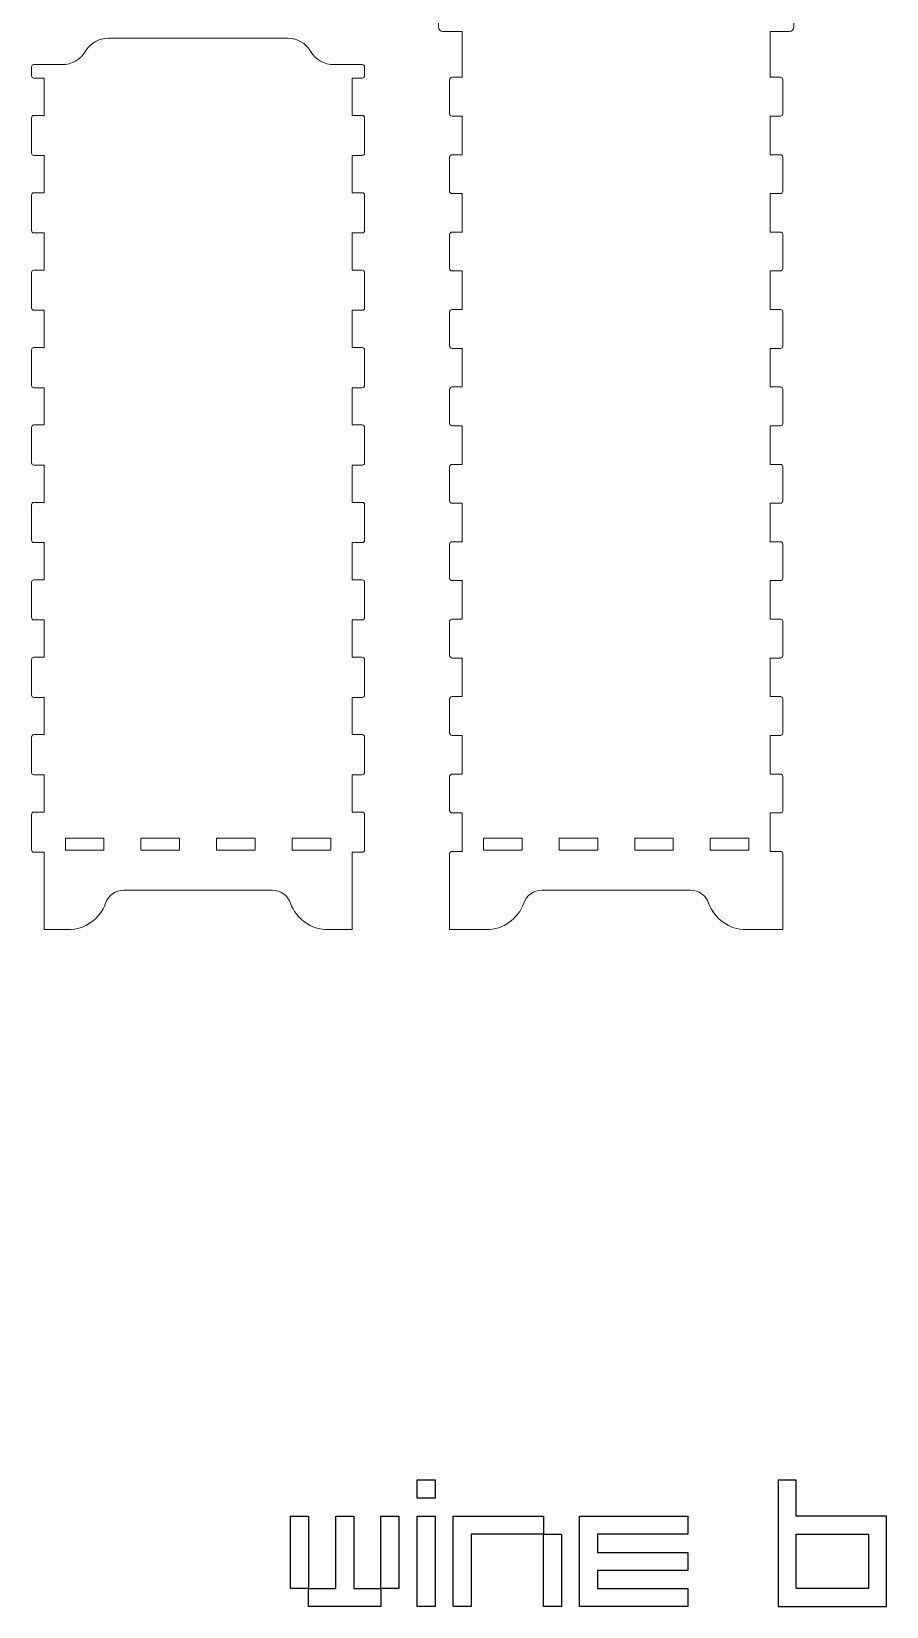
# Model space of a CAD drawing. Header units: millimetres. Extents: x -1099 to 2075, y -1295 to 1553.
# Drawn here: x -232.1 to -14.9, y -502.4 to -102.2 of the extents above; entities that cross this region are included whole.
import ezdxf

# ---------------------------------------------------------------- set-up
doc = ezdxf.new("R2010")
doc.units = ezdxf.units.MM
doc.header["$MEASUREMENT"] = 0
doc.layers.add('layer 1', color=7, linetype='Continuous')

msp = doc.modelspace()

# ---------------------------------------------------------------- linework, layer by layer
at = {"layer": 'layer 1', "color": 240, "lineweight": 9}
for points, knots in [([(-122.6501, -310.5443), (-122.6501, -310.5443), (-122.6501, -300.7443), (-122.6501, -300.7443), (-122.6501, -300.7443), (-122.6501, -300.7443), (-125.2501, -300.7443), (-125.2501, -300.7443), (-125.2501, -300.7443), (-125.5807, -300.7443), (-125.8501, -300.4749), (-125.8501, -300.1443), (-125.8501, -300.1443), (-125.8501, -300.1443), (-125.8501, -291.4777), (-125.8501, -291.4777), (-125.8501, -291.4777), (-125.8501, -291.1471), (-125.5807, -290.8777), (-125.2501, -290.8777), (-125.2501, -290.8777), (-125.2501, -290.8777), (-122.6501, -290.8777), (-122.6501, -290.8777), (-122.6501, -290.8777), (-122.6501, -290.8777), (-122.6501, -281.0777), (-122.6501, -281.0777), (-122.6501, -281.0777), (-122.6501, -281.0777), (-125.2501, -281.0777), (-125.2501, -281.0777), (-125.2501, -281.0777), (-125.5807, -281.0777), (-125.8501, -280.8083), (-125.8501, -280.4777), (-125.8501, -280.4777), (-125.8501, -280.4777), (-125.8501, -271.811), (-125.8501, -271.811), (-125.8501, -271.811), (-125.8501, -271.4804), (-125.5807, -271.211), (-125.2501, -271.211), (-125.2501, -271.211), (-125.2501, -271.211), (-122.6501, -271.211), (-122.6501, -271.211), (-122.6501, -271.211), (-122.6501, -271.211), (-122.6501, -261.411), (-122.6501, -261.411), (-122.6501, -261.411), (-122.6501, -261.411), (-125.2501, -261.411), (-125.2501, -261.411), (-125.2501, -261.411), (-125.5807, -261.411), (-125.8501, -261.1416), (-125.8501, -260.811), (-125.8501, -260.811), (-125.8501, -260.811), (-125.8501, -252.1443), (-125.8501, -252.1443), (-125.8501, -252.1443), (-125.8501, -251.8137), (-125.5807, -251.5443), (-125.2501, -251.5443), (-125.2501, -251.5443), (-125.2501, -251.5443), (-122.6501, -251.5443), (-122.6501, -251.5443), (-122.6501, -251.5443), (-122.6501, -251.5443), (-122.6501, -241.7443), (-122.6501, -241.7443), (-122.6501, -241.7443), (-122.6501, -241.7443), (-125.2501, -241.7443), (-125.2501, -241.7443), (-125.2501, -241.7443), (-125.5807, -241.7443), (-125.8501, -241.4749), (-125.8501, -241.1443), (-125.8501, -241.1443), (-125.8501, -241.1443), (-125.8501, -232.4777), (-125.8501, -232.4777), (-125.8501, -232.4777), (-125.8501, -232.1471), (-125.5807, -231.8777), (-125.2501, -231.8777), (-125.2501, -231.8777), (-125.2501, -231.8777), (-122.6501, -231.8777), (-122.6501, -231.8777), (-122.6501, -231.8777), (-122.6501, -231.8777), (-122.6501, -222.0777), (-122.6501, -222.0777), (-122.6501, -222.0777), (-122.6501, -222.0777), (-125.2501, -222.0777), (-125.2501, -222.0777), (-125.2501, -222.0777), (-125.5807, -222.0777), (-125.8501, -221.8083), (-125.8501, -221.4777), (-125.8501, -221.4777), (-125.8501, -221.4777), (-125.8501, -212.811), (-125.8501, -212.811), (-125.8501, -212.811), (-125.8501, -212.4804), (-125.5807, -212.211), (-125.2501, -212.211), (-125.2501, -212.211), (-125.2501, -212.211), (-122.6501, -212.211), (-122.6501, -212.211), (-122.6501, -212.211), (-122.6501, -212.211), (-122.6501, -202.411), (-122.6501, -202.411), (-122.6501, -202.411), (-122.6501, -202.411), (-125.2501, -202.411), (-125.2501, -202.411), (-125.2501, -202.411), (-125.5807, -202.411), (-125.8501, -202.1416), (-125.8501, -201.811), (-125.8501, -201.811), (-125.8501, -201.811), (-125.8501, -193.1443), (-125.8501, -193.1443), (-125.8501, -193.1443), (-125.8501, -192.8137), (-125.5807, -192.5443), (-125.2501, -192.5443), (-125.2501, -192.5443), (-125.2501, -192.5443), (-122.6501, -192.5443), (-122.6501, -192.5443), (-122.6501, -192.5443), (-122.6501, -192.5443), (-122.6501, -182.7443), (-122.6501, -182.7443), (-122.6501, -182.7443), (-122.6501, -182.7443), (-125.2501, -182.7443), (-125.2501, -182.7443), (-125.2501, -182.7443), (-125.5807, -182.7443), (-125.8501, -182.4749), (-125.8501, -182.1443), (-125.8501, -182.1443), (-125.8501, -182.1443), (-125.8501, -173.4777), (-125.8501, -173.4777), (-125.8501, -173.4777), (-125.8501, -173.1471), (-125.5807, -172.8777), (-125.2501, -172.8777), (-125.2501, -172.8777), (-125.2501, -172.8777), (-122.6501, -172.8777), (-122.6501, -172.8777), (-122.6501, -172.8777), (-122.6501, -172.8777), (-122.6501, -163.0777), (-122.6501, -163.0777), (-122.6501, -163.0777), (-122.6501, -163.0777), (-125.2501, -163.0777), (-125.2501, -163.0777), (-125.2501, -163.0777), (-125.5807, -163.0777), (-125.8501, -162.8083), (-125.8501, -162.4777), (-125.8501, -162.4777), (-125.8501, -162.4777), (-125.8501, -153.811), (-125.8501, -153.811), (-125.8501, -153.811), (-125.8501, -153.4804), (-125.5807, -153.211), (-125.2501, -153.211), (-125.2501, -153.211), (-125.2501, -153.211), (-122.6501, -153.211), (-122.6501, -153.211), (-122.6501, -153.211), (-122.6501, -153.211), (-122.6501, -143.411), (-122.6501, -143.411), (-122.6501, -143.411), (-122.6501, -143.411), (-125.2501, -143.411), (-125.2501, -143.411), (-125.2501, -143.411), (-125.5807, -143.411), (-125.8501, -143.1416), (-125.8501, -142.811), (-125.8501, -142.811), (-125.8501, -142.811), (-125.8501, -134.1443), (-125.8501, -134.1443), (-125.8501, -134.1443), (-125.8501, -133.8137), (-125.5807, -133.5443), (-125.2501, -133.5443), (-125.2501, -133.5443), (-125.2501, -133.5443), (-122.6501, -133.5443), (-122.6501, -133.5443), (-122.6501, -133.5443), (-122.6501, -133.5443), (-122.6501, -123.7443), (-122.6501, -123.7443), (-122.6501, -123.7443), (-122.6501, -123.7443), (-125.2501, -123.7443), (-125.2501, -123.7443), (-125.2501, -123.7443), (-125.5807, -123.7443), (-125.8501, -123.4749), (-125.8501, -123.1443), (-125.8501, -123.1443), (-125.8501, -123.1443), (-125.8501, -114.4777), (-125.8501, -114.4777), (-125.8501, -114.4777), (-125.8501, -114.1471), (-125.5807, -113.8777), (-125.2501, -113.8777), (-125.2501, -113.8777), (-125.2501, -113.8777), (-122.6501, -113.8777), (-122.6501, -113.8777), (-122.6501, -113.8777), (-122.6501, -113.8777), (-122.6501, -102.2444), (-122.6501, -102.2444), (-122.6501, -102.2444), (-122.6501, -102.2444), (-127.5501, -102.2444), (-127.5501, -102.2444), (-127.5501, -102.2444), (-128.1561, -102.2444), (-128.6501, -101.7504), (-128.6501, -101.1444), (-128.6501, -101.1444), (-128.6501, -101.1444), (-128.6501, -97.1444), (-128.6501, -97.1444), (-128.6501, -97.1444), (-128.6501, -96.5384), (-128.1561, -96.0444), (-127.5501, -96.0444), (-127.5501, -96.0444), (-127.5501, -96.0444), (-122.6501, -96.0444), (-122.6501, -96.0444), (-122.6501, -96.0444), (-122.6501, -96.0444), (-122.6501, -94.211), (-122.6501, -94.211), (-122.6501, -94.211), (-122.6501, -94.211), (-44.4501, -94.211), (-44.4501, -94.211), (-44.4501, -94.211), (-44.4501, -94.211), (-44.4501, -96.0444), (-44.4501, -96.0444), (-44.4501, -96.0444), (-44.4501, -96.0444), (-39.5501, -96.0444), (-39.5501, -96.0444), (-39.5501, -96.0444), (-38.9441, -96.0444), (-38.4501, -96.5384), (-38.4501, -97.1444), (-38.4501, -97.1444), (-38.4501, -97.1444), (-38.4501, -101.1444), (-38.4501, -101.1444), (-38.4501, -101.1444), (-38.4501, -101.7504), (-38.9441, -102.2444), (-39.5501, -102.2444), (-39.5501, -102.2444), (-39.5501, -102.2444), (-44.4501, -102.2444), (-44.4501, -102.2444), (-44.4501, -102.2444), (-44.4501, -102.2444), (-44.4501, -113.8777), (-44.4501, -113.8777), (-44.4501, -113.8777), (-44.4501, -113.8777), (-41.8501, -113.8777), (-41.8501, -113.8777), (-41.8501, -113.8777), (-41.5195, -113.8777), (-41.2501, -114.1471), (-41.2501, -114.4777), (-41.2501, -114.4777), (-41.2501, -114.4777), (-41.2501, -123.1443), (-41.2501, -123.1443), (-41.2501, -123.1443), (-41.2501, -123.4749), (-41.5195, -123.7443), (-41.8501, -123.7443), (-41.8501, -123.7443), (-41.8501, -123.7443), (-44.4501, -123.7443), (-44.4501, -123.7443), (-44.4501, -123.7443), (-44.4501, -123.7443), (-44.4501, -133.5443), (-44.4501, -133.5443), (-44.4501, -133.5443), (-44.4501, -133.5443), (-41.8501, -133.5443), (-41.8501, -133.5443), (-41.8501, -133.5443), (-41.5195, -133.5443), (-41.2501, -133.8137), (-41.2501, -134.1443), (-41.2501, -134.1443), (-41.2501, -134.1443), (-41.2501, -142.811), (-41.2501, -142.811), (-41.2501, -142.811), (-41.2501, -143.1416), (-41.5195, -143.411), (-41.8501, -143.411), (-41.8501, -143.411), (-41.8501, -143.411), (-44.4501, -143.411), (-44.4501, -143.411), (-44.4501, -143.411), (-44.4501, -143.411), (-44.4501, -153.211), (-44.4501, -153.211), (-44.4501, -153.211), (-44.4501, -153.211), (-41.8501, -153.211), (-41.8501, -153.211), (-41.8501, -153.211), (-41.5195, -153.211), (-41.2501, -153.4804), (-41.2501, -153.811), (-41.2501, -153.811), (-41.2501, -153.811), (-41.2501, -162.4777), (-41.2501, -162.4777), (-41.2501, -162.4777), (-41.2501, -162.8083), (-41.5195, -163.0777), (-41.8501, -163.0777), (-41.8501, -163.0777), (-41.8501, -163.0777), (-44.4501, -163.0777), (-44.4501, -163.0777), (-44.4501, -163.0777), (-44.4501, -163.0777), (-44.4501, -172.8777), (-44.4501, -172.8777), (-44.4501, -172.8777), (-44.4501, -172.8777), (-41.8501, -172.8777), (-41.8501, -172.8777), (-41.8501, -172.8777), (-41.5195, -172.8777), (-41.2501, -173.1471), (-41.2501, -173.4777), (-41.2501, -173.4777), (-41.2501, -173.4777), (-41.2501, -182.1443), (-41.2501, -182.1443), (-41.2501, -182.1443), (-41.2501, -182.4749), (-41.5195, -182.7443), (-41.8501, -182.7443), (-41.8501, -182.7443), (-41.8501, -182.7443), (-44.4501, -182.7443), (-44.4501, -182.7443), (-44.4501, -182.7443), (-44.4501, -182.7443), (-44.4501, -192.5443), (-44.4501, -192.5443), (-44.4501, -192.5443), (-44.4501, -192.5443), (-41.8501, -192.5443), (-41.8501, -192.5443), (-41.8501, -192.5443), (-41.5195, -192.5443), (-41.2501, -192.8137), (-41.2501, -193.1443), (-41.2501, -193.1443), (-41.2501, -193.1443), (-41.2501, -201.811), (-41.2501, -201.811), (-41.2501, -201.811), (-41.2501, -202.1416), (-41.5195, -202.411), (-41.8501, -202.411), (-41.8501, -202.411), (-41.8501, -202.411), (-44.4501, -202.411), (-44.4501, -202.411), (-44.4501, -202.411), (-44.4501, -202.411), (-44.4501, -212.211), (-44.4501, -212.211), (-44.4501, -212.211), (-44.4501, -212.211), (-41.8501, -212.211), (-41.8501, -212.211), (-41.8501, -212.211), (-41.5195, -212.211), (-41.2501, -212.4804), (-41.2501, -212.811), (-41.2501, -212.811), (-41.2501, -212.811), (-41.2501, -221.4777), (-41.2501, -221.4777), (-41.2501, -221.4777), (-41.2501, -221.8083), (-41.5195, -222.0777), (-41.8501, -222.0777), (-41.8501, -222.0777), (-41.8501, -222.0777), (-44.4501, -222.0777), (-44.4501, -222.0777), (-44.4501, -222.0777), (-44.4501, -222.0777), (-44.4501, -231.8777), (-44.4501, -231.8777), (-44.4501, -231.8777), (-44.4501, -231.8777), (-41.8501, -231.8777), (-41.8501, -231.8777), (-41.8501, -231.8777), (-41.5195, -231.8777), (-41.2501, -232.1471), (-41.2501, -232.4777), (-41.2501, -232.4777), (-41.2501, -232.4777), (-41.2501, -241.1443), (-41.2501, -241.1443), (-41.2501, -241.1443), (-41.2501, -241.4749), (-41.5195, -241.7443), (-41.8501, -241.7443), (-41.8501, -241.7443), (-41.8501, -241.7443), (-44.4501, -241.7443), (-44.4501, -241.7443), (-44.4501, -241.7443), (-44.4501, -241.7443), (-44.4501, -251.5443), (-44.4501, -251.5443), (-44.4501, -251.5443), (-44.4501, -251.5443), (-41.8501, -251.5443), (-41.8501, -251.5443), (-41.8501, -251.5443), (-41.5195, -251.5443), (-41.2501, -251.8137), (-41.2501, -252.1443), (-41.2501, -252.1443), (-41.2501, -252.1443), (-41.2501, -260.811), (-41.2501, -260.811), (-41.2501, -260.811), (-41.2501, -261.1416), (-41.5195, -261.411), (-41.8501, -261.411), (-41.8501, -261.411), (-41.8501, -261.411), (-44.4501, -261.411), (-44.4501, -261.411), (-44.4501, -261.411), (-44.4501, -261.411), (-44.4501, -271.211), (-44.4501, -271.211), (-44.4501, -271.211), (-44.4501, -271.211), (-41.8501, -271.211), (-41.8501, -271.211), (-41.8501, -271.211), (-41.5195, -271.211), (-41.2501, -271.4804), (-41.2501, -271.811), (-41.2501, -271.811), (-41.2501, -271.811), (-41.2501, -280.4777), (-41.2501, -280.4777), (-41.2501, -280.4777), (-41.2501, -280.8083), (-41.5195, -281.0777), (-41.8501, -281.0777), (-41.8501, -281.0777), (-41.8501, -281.0777), (-44.4501, -281.0777), (-44.4501, -281.0777), (-44.4501, -281.0777), (-44.4501, -281.0777), (-44.4501, -290.8777), (-44.4501, -290.8777), (-44.4501, -290.8777), (-44.4501, -290.8777), (-41.8501, -290.8777), (-41.8501, -290.8777), (-41.8501, -290.8777), (-41.5195, -290.8777), (-41.2501, -291.1471), (-41.2501, -291.4777), (-41.2501, -291.4777), (-41.2501, -291.4777), (-41.2501, -300.1443), (-41.2501, -300.1443), (-41.2501, -300.1443), (-41.2501, -300.4749), (-41.5195, -300.7443), (-41.8501, -300.7443), (-41.8501, -300.7443), (-41.8501, -300.7443), (-44.4501, -300.7443), (-44.4501, -300.7443), (-44.4501, -300.7443), (-44.4501, -300.7443), (-44.4501, -310.5443), (-44.4501, -310.5443), (-44.4501, -310.5443), (-44.4501, -310.5443), (-41.8501, -310.5443), (-41.8501, -310.5443), (-41.8501, -310.5443), (-41.5195, -310.5443), (-41.2501, -310.8137), (-41.2501, -311.1443), (-41.2501, -311.1443), (-41.2501, -311.1443), (-41.2501, -330.4109), (-41.2501, -330.4109), (-41.2501, -330.4109), (-41.2501, -330.4109), (-50.5501, -330.4109), (-50.5501, -330.4109), (-50.5501, -330.4109), (-54.8288, -330.4109), (-58.6472, -327.6923), (-60.0732, -323.673), (-60.0732, -323.673), (-60.7799, -321.6809), (-62.5762, -320.411), (-64.6902, -320.411), (-64.6902, -320.411), (-64.6902, -320.411), (-102.41, -320.411), (-102.41, -320.411), (-102.41, -320.411), (-104.524, -320.411), (-106.3203, -321.6809), (-107.027, -323.673), (-107.027, -323.673), (-108.453, -327.6923), (-112.2714, -330.4109), (-116.5501, -330.4109), (-116.5501, -330.4109), (-116.5501, -330.4109), (-125.8501, -330.4109), (-125.8501, -330.4109), (-125.8501, -330.4109), (-125.8501, -330.4109), (-125.8501, -311.1443), (-125.8501, -311.1443), (-125.8501, -311.1443), (-125.8501, -310.8137), (-125.5807, -310.5443), (-125.2501, -310.5443), (-125.2501, -310.5443), (-125.2501, -310.5443), (-122.6501, -310.5443), (-122.6501, -310.5443)], [0, 0, 0, 0, 0.00671141, 0.00671141, 0.00671141, 0.00671141, 0.01342282, 0.01342282, 0.01342282, 0.01342282, 0.02013423, 0.02013423, 0.02013423, 0.02013423, 0.02684564, 0.02684564, 0.02684564, 0.02684564, 0.03355705, 0.03355705, 0.03355705, 0.03355705, 0.04026846, 0.04026846, 0.04026846, 0.04026846, 0.04697987, 0.04697987, 0.04697987, 0.04697987, 0.05369128, 0.05369128, 0.05369128, 0.05369128, 0.06040268, 0.06040268, 0.06040268, 0.06040268, 0.06711409, 0.06711409, 0.06711409, 0.06711409, 0.0738255, 0.0738255, 0.0738255, 0.0738255, 0.08053691, 0.08053691, 0.08053691, 0.08053691, 0.08724832, 0.08724832, 0.08724832, 0.08724832, 0.09395973, 0.09395973, 0.09395973, 0.09395973, 0.10067114, 0.10067114, 0.10067114, 0.10067114, 0.10738255, 0.10738255, 0.10738255, 0.10738255, 0.11409396, 0.11409396, 0.11409396, 0.11409396, 0.12080537, 0.12080537, 0.12080537, 0.12080537, 0.12751678, 0.12751678, 0.12751678, 0.12751678, 0.13422819, 0.13422819, 0.13422819, 0.13422819, 0.1409396, 0.1409396, 0.1409396, 0.1409396, 0.14765101, 0.14765101, 0.14765101, 0.14765101, 0.15436242, 0.15436242, 0.15436242, 0.15436242, 0.16107383, 0.16107383, 0.16107383, 0.16107383, 0.16778523, 0.16778523, 0.16778523, 0.16778523, 0.17449664, 0.17449664, 0.17449664, 0.17449664, 0.18120805, 0.18120805, 0.18120805, 0.18120805, 0.18791946, 0.18791946, 0.18791946, 0.18791946, 0.19463087, 0.19463087, 0.19463087, 0.19463087, 0.20134228, 0.20134228, 0.20134228, 0.20134228, 0.20805369, 0.20805369, 0.20805369, 0.20805369, 0.2147651, 0.2147651, 0.2147651, 0.2147651, 0.22147651, 0.22147651, 0.22147651, 0.22147651, 0.22818792, 0.22818792, 0.22818792, 0.22818792, 0.23489933, 0.23489933, 0.23489933, 0.23489933, 0.24161074, 0.24161074, 0.24161074, 0.24161074, 0.24832215, 0.24832215, 0.24832215, 0.24832215, 0.25503356, 0.25503356, 0.25503356, 0.25503356, 0.26174497, 0.26174497, 0.26174497, 0.26174497, 0.26845638, 0.26845638, 0.26845638, 0.26845638, 0.27516779, 0.27516779, 0.27516779, 0.27516779, 0.28187919, 0.28187919, 0.28187919, 0.28187919, 0.2885906, 0.2885906, 0.2885906, 0.2885906, 0.29530201, 0.29530201, 0.29530201, 0.29530201, 0.30201342, 0.30201342, 0.30201342, 0.30201342, 0.30872483, 0.30872483, 0.30872483, 0.30872483, 0.31543624, 0.31543624, 0.31543624, 0.31543624, 0.32214765, 0.32214765, 0.32214765, 0.32214765, 0.32885906, 0.32885906, 0.32885906, 0.32885906, 0.33557047, 0.33557047, 0.33557047, 0.33557047, 0.34228188, 0.34228188, 0.34228188, 0.34228188, 0.34899329, 0.34899329, 0.34899329, 0.34899329, 0.3557047, 0.3557047, 0.3557047, 0.3557047, 0.36241611, 0.36241611, 0.36241611, 0.36241611, 0.36912752, 0.36912752, 0.36912752, 0.36912752, 0.37583893, 0.37583893, 0.37583893, 0.37583893, 0.38255034, 0.38255034, 0.38255034, 0.38255034, 0.38926174, 0.38926174, 0.38926174, 0.38926174, 0.39597315, 0.39597315, 0.39597315, 0.39597315, 0.40268456, 0.40268456, 0.40268456, 0.40268456, 0.40939597, 0.40939597, 0.40939597, 0.40939597, 0.41610738, 0.41610738, 0.41610738, 0.41610738, 0.42281879, 0.42281879, 0.42281879, 0.42281879, 0.4295302, 0.4295302, 0.4295302, 0.4295302, 0.43624161, 0.43624161, 0.43624161, 0.43624161, 0.44295302, 0.44295302, 0.44295302, 0.44295302, 0.44966443, 0.44966443, 0.44966443, 0.44966443, 0.45637584, 0.45637584, 0.45637584, 0.45637584, 0.46308725, 0.46308725, 0.46308725, 0.46308725, 0.46979866, 0.46979866, 0.46979866, 0.46979866, 0.47651007, 0.47651007, 0.47651007, 0.47651007, 0.48322148, 0.48322148, 0.48322148, 0.48322148, 0.48993289, 0.48993289, 0.48993289, 0.48993289, 0.4966443, 0.4966443, 0.4966443, 0.4966443, 0.5033557, 0.5033557, 0.5033557, 0.5033557, 0.51006711, 0.51006711, 0.51006711, 0.51006711, 0.51677852, 0.51677852, 0.51677852, 0.51677852, 0.52348993, 0.52348993, 0.52348993, 0.52348993, 0.53020134, 0.53020134, 0.53020134, 0.53020134, 0.53691275, 0.53691275, 0.53691275, 0.53691275, 0.54362416, 0.54362416, 0.54362416, 0.54362416, 0.55033557, 0.55033557, 0.55033557, 0.55033557, 0.55704698, 0.55704698, 0.55704698, 0.55704698, 0.56375839, 0.56375839, 0.56375839, 0.56375839, 0.5704698, 0.5704698, 0.5704698, 0.5704698, 0.57718121, 0.57718121, 0.57718121, 0.57718121, 0.58389262, 0.58389262, 0.58389262, 0.58389262, 0.59060403, 0.59060403, 0.59060403, 0.59060403, 0.59731544, 0.59731544, 0.59731544, 0.59731544, 0.60402685, 0.60402685, 0.60402685, 0.60402685, 0.61073826, 0.61073826, 0.61073826, 0.61073826, 0.61744966, 0.61744966, 0.61744966, 0.61744966, 0.62416107, 0.62416107, 0.62416107, 0.62416107, 0.63087248, 0.63087248, 0.63087248, 0.63087248, 0.63758389, 0.63758389, 0.63758389, 0.63758389, 0.6442953, 0.6442953, 0.6442953, 0.6442953, 0.65100671, 0.65100671, 0.65100671, 0.65100671, 0.65771812, 0.65771812, 0.65771812, 0.65771812, 0.66442953, 0.66442953, 0.66442953, 0.66442953, 0.67114094, 0.67114094, 0.67114094, 0.67114094, 0.67785235, 0.67785235, 0.67785235, 0.67785235, 0.68456376, 0.68456376, 0.68456376, 0.68456376, 0.69127517, 0.69127517, 0.69127517, 0.69127517, 0.69798658, 0.69798658, 0.69798658, 0.69798658, 0.70469799, 0.70469799, 0.70469799, 0.70469799, 0.7114094, 0.7114094, 0.7114094, 0.7114094, 0.71812081, 0.71812081, 0.71812081, 0.71812081, 0.72483221, 0.72483221, 0.72483221, 0.72483221, 0.73154362, 0.73154362, 0.73154362, 0.73154362, 0.73825503, 0.73825503, 0.73825503, 0.73825503, 0.74496644, 0.74496644, 0.74496644, 0.74496644, 0.75167785, 0.75167785, 0.75167785, 0.75167785, 0.75838926, 0.75838926, 0.75838926, 0.75838926, 0.76510067, 0.76510067, 0.76510067, 0.76510067, 0.77181208, 0.77181208, 0.77181208, 0.77181208, 0.77852349, 0.77852349, 0.77852349, 0.77852349, 0.7852349, 0.7852349, 0.7852349, 0.7852349, 0.79194631, 0.79194631, 0.79194631, 0.79194631, 0.79865772, 0.79865772, 0.79865772, 0.79865772, 0.80536913, 0.80536913, 0.80536913, 0.80536913, 0.81208054, 0.81208054, 0.81208054, 0.81208054, 0.81879195, 0.81879195, 0.81879195, 0.81879195, 0.82550336, 0.82550336, 0.82550336, 0.82550336, 0.83221477, 0.83221477, 0.83221477, 0.83221477, 0.83892617, 0.83892617, 0.83892617, 0.83892617, 0.84563758, 0.84563758, 0.84563758, 0.84563758, 0.85234899, 0.85234899, 0.85234899, 0.85234899, 0.8590604, 0.8590604, 0.8590604, 0.8590604, 0.86577181, 0.86577181, 0.86577181, 0.86577181, 0.87248322, 0.87248322, 0.87248322, 0.87248322, 0.87919463, 0.87919463, 0.87919463, 0.87919463, 0.88590604, 0.88590604, 0.88590604, 0.88590604, 0.89261745, 0.89261745, 0.89261745, 0.89261745, 0.89932886, 0.89932886, 0.89932886, 0.89932886, 0.90604027, 0.90604027, 0.90604027, 0.90604027, 0.91275168, 0.91275168, 0.91275168, 0.91275168, 0.91946309, 0.91946309, 0.91946309, 0.91946309, 0.9261745, 0.9261745, 0.9261745, 0.9261745, 0.93288591, 0.93288591, 0.93288591, 0.93288591, 0.93959732, 0.93959732, 0.93959732, 0.93959732, 0.94630872, 0.94630872, 0.94630872, 0.94630872, 0.95302013, 0.95302013, 0.95302013, 0.95302013, 0.95973154, 0.95973154, 0.95973154, 0.95973154, 0.96644295, 0.96644295, 0.96644295, 0.96644295, 0.97315436, 0.97315436, 0.97315436, 0.97315436, 0.97986577, 0.97986577, 0.97986577, 0.97986577, 0.98657718, 0.98657718, 0.98657718, 0.98657718, 1, 1, 1, 1]), ([(-150.6501, -114.0777), (-150.6501, -114.0777), (-150.6501, -123.5443), (-150.6501, -123.5443), (-150.6501, -123.5443), (-150.6501, -123.5443), (-148.0501, -123.5443), (-148.0501, -123.5443), (-148.0501, -123.5443), (-147.7195, -123.5443), (-147.4501, -123.8137), (-147.4501, -124.1443), (-147.4501, -124.1443), (-147.4501, -124.1443), (-147.4501, -133.1443), (-147.4501, -133.1443), (-147.4501, -133.1443), (-147.4501, -133.4749), (-147.7195, -133.7443), (-148.0501, -133.7443), (-148.0501, -133.7443), (-148.0501, -133.7443), (-150.6501, -133.7443), (-150.6501, -133.7443), (-150.6501, -133.7443), (-150.6501, -133.7443), (-150.6501, -143.211), (-150.6501, -143.211), (-150.6501, -143.211), (-150.6501, -143.211), (-148.0501, -143.211), (-148.0501, -143.211), (-148.0501, -143.211), (-147.7195, -143.211), (-147.4501, -143.4804), (-147.4501, -143.811), (-147.4501, -143.811), (-147.4501, -143.811), (-147.4501, -152.811), (-147.4501, -152.811), (-147.4501, -152.811), (-147.4501, -153.1416), (-147.7195, -153.411), (-148.0501, -153.411), (-148.0501, -153.411), (-148.0501, -153.411), (-150.6501, -153.411), (-150.6501, -153.411), (-150.6501, -153.411), (-150.6501, -153.411), (-150.6501, -162.8777), (-150.6501, -162.8777), (-150.6501, -162.8777), (-150.6501, -162.8777), (-148.0501, -162.8777), (-148.0501, -162.8777), (-148.0501, -162.8777), (-147.7195, -162.8777), (-147.4501, -163.1471), (-147.4501, -163.4777), (-147.4501, -163.4777), (-147.4501, -163.4777), (-147.4501, -172.4777), (-147.4501, -172.4777), (-147.4501, -172.4777), (-147.4501, -172.8083), (-147.7195, -173.0777), (-148.0501, -173.0777), (-148.0501, -173.0777), (-148.0501, -173.0777), (-150.6501, -173.0777), (-150.6501, -173.0777), (-150.6501, -173.0777), (-150.6501, -173.0777), (-150.6501, -182.5443), (-150.6501, -182.5443), (-150.6501, -182.5443), (-150.6501, -182.5443), (-148.0501, -182.5443), (-148.0501, -182.5443), (-148.0501, -182.5443), (-147.7195, -182.5443), (-147.4501, -182.8137), (-147.4501, -183.1443), (-147.4501, -183.1443), (-147.4501, -183.1443), (-147.4501, -192.1443), (-147.4501, -192.1443), (-147.4501, -192.1443), (-147.4501, -192.4749), (-147.7195, -192.7443), (-148.0501, -192.7443), (-148.0501, -192.7443), (-148.0501, -192.7443), (-150.6501, -192.7443), (-150.6501, -192.7443), (-150.6501, -192.7443), (-150.6501, -192.7443), (-150.6501, -202.211), (-150.6501, -202.211), (-150.6501, -202.211), (-150.6501, -202.211), (-148.0501, -202.211), (-148.0501, -202.211), (-148.0501, -202.211), (-147.7195, -202.211), (-147.4501, -202.4804), (-147.4501, -202.811), (-147.4501, -202.811), (-147.4501, -202.811), (-147.4501, -211.811), (-147.4501, -211.811), (-147.4501, -211.811), (-147.4501, -212.1416), (-147.7195, -212.411), (-148.0501, -212.411), (-148.0501, -212.411), (-148.0501, -212.411), (-150.6501, -212.411), (-150.6501, -212.411), (-150.6501, -212.411), (-150.6501, -212.411), (-150.6501, -221.8777), (-150.6501, -221.8777), (-150.6501, -221.8777), (-150.6501, -221.8777), (-148.0501, -221.8777), (-148.0501, -221.8777), (-148.0501, -221.8777), (-147.7195, -221.8777), (-147.4501, -222.1471), (-147.4501, -222.4777), (-147.4501, -222.4777), (-147.4501, -222.4777), (-147.4501, -231.4777), (-147.4501, -231.4777), (-147.4501, -231.4777), (-147.4501, -231.8083), (-147.7195, -232.0777), (-148.0501, -232.0777), (-148.0501, -232.0777), (-148.0501, -232.0777), (-150.6501, -232.0777), (-150.6501, -232.0777), (-150.6501, -232.0777), (-150.6501, -232.0777), (-150.6501, -241.5443), (-150.6501, -241.5443), (-150.6501, -241.5443), (-150.6501, -241.5443), (-148.0501, -241.5443), (-148.0501, -241.5443), (-148.0501, -241.5443), (-147.7195, -241.5443), (-147.4501, -241.8137), (-147.4501, -242.1443), (-147.4501, -242.1443), (-147.4501, -242.1443), (-147.4501, -251.1443), (-147.4501, -251.1443), (-147.4501, -251.1443), (-147.4501, -251.4749), (-147.7195, -251.7443), (-148.0501, -251.7443), (-148.0501, -251.7443), (-148.0501, -251.7443), (-150.6501, -251.7443), (-150.6501, -251.7443), (-150.6501, -251.7443), (-150.6501, -251.7443), (-150.6501, -261.211), (-150.6501, -261.211), (-150.6501, -261.211), (-150.6501, -261.211), (-148.0501, -261.211), (-148.0501, -261.211), (-148.0501, -261.211), (-147.7195, -261.211), (-147.4501, -261.4804), (-147.4501, -261.811), (-147.4501, -261.811), (-147.4501, -261.811), (-147.4501, -270.811), (-147.4501, -270.811), (-147.4501, -270.811), (-147.4501, -271.1416), (-147.7195, -271.411), (-148.0501, -271.411), (-148.0501, -271.411), (-148.0501, -271.411), (-150.6501, -271.411), (-150.6501, -271.411), (-150.6501, -271.411), (-150.6501, -271.411), (-150.6501, -280.8777), (-150.6501, -280.8777), (-150.6501, -280.8777), (-150.6501, -280.8777), (-148.0501, -280.8777), (-148.0501, -280.8777), (-148.0501, -280.8777), (-147.7195, -280.8777), (-147.4501, -281.1471), (-147.4501, -281.4777), (-147.4501, -281.4777), (-147.4501, -281.4777), (-147.4501, -290.4777), (-147.4501, -290.4777), (-147.4501, -290.4777), (-147.4501, -290.8083), (-147.7195, -291.0777), (-148.0501, -291.0777), (-148.0501, -291.0777), (-148.0501, -291.0777), (-150.6501, -291.0777), (-150.6501, -291.0777), (-150.6501, -291.0777), (-150.6501, -291.0777), (-150.6501, -300.5443), (-150.6501, -300.5443), (-150.6501, -300.5443), (-150.6501, -300.5443), (-148.0501, -300.5443), (-148.0501, -300.5443), (-148.0501, -300.5443), (-147.7195, -300.5443), (-147.4501, -300.8137), (-147.4501, -301.1443), (-147.4501, -301.1443), (-147.4501, -301.1443), (-147.4501, -310.1443), (-147.4501, -310.1443), (-147.4501, -310.1443), (-147.4501, -310.4749), (-147.7195, -310.7443), (-148.0501, -310.7443), (-148.0501, -310.7443), (-148.0501, -310.7443), (-150.6501, -310.7443), (-150.6501, -310.7443), (-150.6501, -310.7443), (-150.6501, -310.7443), (-150.6501, -330.4109), (-150.6501, -330.4109), (-150.6501, -330.4109), (-150.6501, -330.4109), (-156.7501, -330.4109), (-156.7501, -330.4109), (-156.7501, -330.4109), (-161.0289, -330.4109), (-164.8472, -327.6924), (-166.2732, -323.673), (-166.2732, -323.673), (-166.98, -321.681), (-168.7762, -320.411), (-170.8902, -320.411), (-170.8902, -320.411), (-170.8902, -320.411), (-208.6099, -320.411), (-208.6099, -320.411), (-208.6099, -320.411), (-210.7239, -320.411), (-212.5201, -321.6809), (-213.227, -323.673), (-213.227, -323.673), (-214.653, -327.6924), (-218.4714, -330.4109), (-222.7502, -330.4109), (-222.7502, -330.4109), (-222.7502, -330.4109), (-228.8501, -330.4109), (-228.8501, -330.4109), (-228.8501, -330.4109), (-228.8501, -330.4109), (-228.8501, -310.7443), (-228.8501, -310.7443), (-228.8501, -310.7443), (-228.8501, -310.7443), (-231.4501, -310.7443), (-231.4501, -310.7443), (-231.4501, -310.7443), (-231.7807, -310.7443), (-232.0501, -310.4749), (-232.0501, -310.1443), (-232.0501, -310.1443), (-232.0501, -310.1443), (-232.0501, -301.1443), (-232.0501, -301.1443), (-232.0501, -301.1443), (-232.0501, -300.8137), (-231.7807, -300.5443), (-231.4501, -300.5443), (-231.4501, -300.5443), (-231.4501, -300.5443), (-228.8501, -300.5443), (-228.8501, -300.5443), (-228.8501, -300.5443), (-228.8501, -300.5443), (-228.8501, -291.0777), (-228.8501, -291.0777), (-228.8501, -291.0777), (-228.8501, -291.0777), (-231.4501, -291.0777), (-231.4501, -291.0777), (-231.4501, -291.0777), (-231.7807, -291.0777), (-232.0501, -290.8083), (-232.0501, -290.4777), (-232.0501, -290.4777), (-232.0501, -290.4777), (-232.0501, -281.4777), (-232.0501, -281.4777), (-232.0501, -281.4777), (-232.0501, -281.1471), (-231.7807, -280.8777), (-231.4501, -280.8777), (-231.4501, -280.8777), (-231.4501, -280.8777), (-228.8501, -280.8777), (-228.8501, -280.8777), (-228.8501, -280.8777), (-228.8501, -280.8777), (-228.8501, -271.411), (-228.8501, -271.411), (-228.8501, -271.411), (-228.8501, -271.411), (-231.4501, -271.411), (-231.4501, -271.411), (-231.4501, -271.411), (-231.7807, -271.411), (-232.0501, -271.1416), (-232.0501, -270.811), (-232.0501, -270.811), (-232.0501, -270.811), (-232.0501, -261.811), (-232.0501, -261.811), (-232.0501, -261.811), (-232.0501, -261.4804), (-231.7807, -261.211), (-231.4501, -261.211), (-231.4501, -261.211), (-231.4501, -261.211), (-228.8501, -261.211), (-228.8501, -261.211), (-228.8501, -261.211), (-228.8501, -261.211), (-228.8501, -251.7443), (-228.8501, -251.7443), (-228.8501, -251.7443), (-228.8501, -251.7443), (-231.4501, -251.7443), (-231.4501, -251.7443), (-231.4501, -251.7443), (-231.7807, -251.7443), (-232.0501, -251.4749), (-232.0501, -251.1443), (-232.0501, -251.1443), (-232.0501, -251.1443), (-232.0501, -242.1443), (-232.0501, -242.1443), (-232.0501, -242.1443), (-232.0501, -241.8137), (-231.7807, -241.5443), (-231.4501, -241.5443), (-231.4501, -241.5443), (-231.4501, -241.5443), (-228.8501, -241.5443), (-228.8501, -241.5443), (-228.8501, -241.5443), (-228.8501, -241.5443), (-228.8501, -232.0777), (-228.8501, -232.0777), (-228.8501, -232.0777), (-228.8501, -232.0777), (-231.4501, -232.0777), (-231.4501, -232.0777), (-231.4501, -232.0777), (-231.7807, -232.0777), (-232.0501, -231.8083), (-232.0501, -231.4777), (-232.0501, -231.4777), (-232.0501, -231.4777), (-232.0501, -222.4777), (-232.0501, -222.4777), (-232.0501, -222.4777), (-232.0501, -222.1471), (-231.7807, -221.8777), (-231.4501, -221.8777), (-231.4501, -221.8777), (-231.4501, -221.8777), (-228.8501, -221.8777), (-228.8501, -221.8777), (-228.8501, -221.8777), (-228.8501, -221.8777), (-228.8501, -212.411), (-228.8501, -212.411), (-228.8501, -212.411), (-228.8501, -212.411), (-231.4501, -212.411), (-231.4501, -212.411), (-231.4501, -212.411), (-231.7807, -212.411), (-232.0501, -212.1416), (-232.0501, -211.811), (-232.0501, -211.811), (-232.0501, -211.811), (-232.0501, -202.811), (-232.0501, -202.811), (-232.0501, -202.811), (-232.0501, -202.4804), (-231.7807, -202.211), (-231.4501, -202.211), (-231.4501, -202.211), (-231.4501, -202.211), (-228.8501, -202.211), (-228.8501, -202.211), (-228.8501, -202.211), (-228.8501, -202.211), (-228.8501, -192.7443), (-228.8501, -192.7443), (-228.8501, -192.7443), (-228.8501, -192.7443), (-231.4501, -192.7443), (-231.4501, -192.7443), (-231.4501, -192.7443), (-231.7807, -192.7443), (-232.0501, -192.4749), (-232.0501, -192.1443), (-232.0501, -192.1443), (-232.0501, -192.1443), (-232.0501, -183.1443), (-232.0501, -183.1443), (-232.0501, -183.1443), (-232.0501, -182.8137), (-231.7807, -182.5443), (-231.4501, -182.5443), (-231.4501, -182.5443), (-231.4501, -182.5443), (-228.8501, -182.5443), (-228.8501, -182.5443), (-228.8501, -182.5443), (-228.8501, -182.5443), (-228.8501, -173.0777), (-228.8501, -173.0777), (-228.8501, -173.0777), (-228.8501, -173.0777), (-231.4501, -173.0777), (-231.4501, -173.0777), (-231.4501, -173.0777), (-231.7807, -173.0777), (-232.0501, -172.8083), (-232.0501, -172.4777), (-232.0501, -172.4777), (-232.0501, -172.4777), (-232.0501, -163.4777), (-232.0501, -163.4777), (-232.0501, -163.4777), (-232.0501, -163.1471), (-231.7807, -162.8777), (-231.4501, -162.8777), (-231.4501, -162.8777), (-231.4501, -162.8777), (-228.8501, -162.8777), (-228.8501, -162.8777), (-228.8501, -162.8777), (-228.8501, -162.8777), (-228.8501, -153.411), (-228.8501, -153.411), (-228.8501, -153.411), (-228.8501, -153.411), (-231.4501, -153.411), (-231.4501, -153.411), (-231.4501, -153.411), (-231.7807, -153.411), (-232.0501, -153.1416), (-232.0501, -152.811), (-232.0501, -152.811), (-232.0501, -152.811), (-232.0501, -143.811), (-232.0501, -143.811), (-232.0501, -143.811), (-232.0501, -143.4804), (-231.7807, -143.211), (-231.4501, -143.211), (-231.4501, -143.211), (-231.4501, -143.211), (-228.8501, -143.211), (-228.8501, -143.211), (-228.8501, -143.211), (-228.8501, -143.211), (-228.8501, -133.7443), (-228.8501, -133.7443), (-228.8501, -133.7443), (-228.8501, -133.7443), (-231.4501, -133.7443), (-231.4501, -133.7443), (-231.4501, -133.7443), (-231.7807, -133.7443), (-232.0501, -133.4749), (-232.0501, -133.1443), (-232.0501, -133.1443), (-232.0501, -133.1443), (-232.0501, -124.1443), (-232.0501, -124.1443), (-232.0501, -124.1443), (-232.0501, -123.8137), (-231.7807, -123.5443), (-231.4501, -123.5443), (-231.4501, -123.5443), (-231.4501, -123.5443), (-228.8501, -123.5443), (-228.8501, -123.5443), (-228.8501, -123.5443), (-228.8501, -123.5443), (-228.8501, -114.0777), (-228.8501, -114.0777), (-228.8501, -114.0777), (-228.8501, -114.0777), (-231.4501, -114.0777), (-231.4501, -114.0777), (-231.4501, -114.0777), (-231.7807, -114.0777), (-232.0501, -113.8083), (-232.0501, -113.4777), (-232.0501, -113.4777), (-232.0501, -113.4777), (-232.0501, -111.2444), (-232.0501, -111.2444), (-232.0501, -111.2444), (-232.0501, -110.9138), (-231.7807, -110.6444), (-231.4501, -110.6444), (-231.4501, -110.6444), (-231.4501, -110.6444), (-224.3139, -110.6444), (-224.3139, -110.6444), (-224.3139, -110.6444), (-221.7824, -110.6444), (-219.6085, -109.4111), (-218.3084, -107.2391), (-218.3084, -107.2391), (-217.1029, -105.2251), (-214.934, -103.9777), (-212.5833, -103.9777), (-212.5833, -103.9777), (-212.5833, -103.9777), (-166.9169, -103.9777), (-166.9169, -103.9777), (-166.9169, -103.9777), (-164.5661, -103.9777), (-162.3974, -105.2252), (-161.1918, -107.2391), (-161.1918, -107.2391), (-159.8917, -109.4111), (-157.7178, -110.6444), (-155.1863, -110.6444), (-155.1863, -110.6444), (-155.1863, -110.6444), (-148.0501, -110.6444), (-148.0501, -110.6444), (-148.0501, -110.6444), (-147.7195, -110.6444), (-147.4501, -110.9138), (-147.4501, -111.2444), (-147.4501, -111.2444), (-147.4501, -111.2444), (-147.4501, -113.4777), (-147.4501, -113.4777), (-147.4501, -113.4777), (-147.4501, -113.8083), (-147.7195, -114.0777), (-148.0501, -114.0777), (-148.0501, -114.0777), (-148.0501, -114.0777), (-150.6501, -114.0777), (-150.6501, -114.0777)], [0, 0, 0, 0, 0.00689655, 0.00689655, 0.00689655, 0.00689655, 0.0137931, 0.0137931, 0.0137931, 0.0137931, 0.02068966, 0.02068966, 0.02068966, 0.02068966, 0.02758621, 0.02758621, 0.02758621, 0.02758621, 0.03448276, 0.03448276, 0.03448276, 0.03448276, 0.04137931, 0.04137931, 0.04137931, 0.04137931, 0.04827586, 0.04827586, 0.04827586, 0.04827586, 0.05517241, 0.05517241, 0.05517241, 0.05517241, 0.06206897, 0.06206897, 0.06206897, 0.06206897, 0.06896552, 0.06896552, 0.06896552, 0.06896552, 0.07586207, 0.07586207, 0.07586207, 0.07586207, 0.08275862, 0.08275862, 0.08275862, 0.08275862, 0.08965517, 0.08965517, 0.08965517, 0.08965517, 0.09655172, 0.09655172, 0.09655172, 0.09655172, 0.10344828, 0.10344828, 0.10344828, 0.10344828, 0.11034483, 0.11034483, 0.11034483, 0.11034483, 0.11724138, 0.11724138, 0.11724138, 0.11724138, 0.12413793, 0.12413793, 0.12413793, 0.12413793, 0.13103448, 0.13103448, 0.13103448, 0.13103448, 0.13793103, 0.13793103, 0.13793103, 0.13793103, 0.14482759, 0.14482759, 0.14482759, 0.14482759, 0.15172414, 0.15172414, 0.15172414, 0.15172414, 0.15862069, 0.15862069, 0.15862069, 0.15862069, 0.16551724, 0.16551724, 0.16551724, 0.16551724, 0.17241379, 0.17241379, 0.17241379, 0.17241379, 0.17931034, 0.17931034, 0.17931034, 0.17931034, 0.1862069, 0.1862069, 0.1862069, 0.1862069, 0.19310345, 0.19310345, 0.19310345, 0.19310345, 0.2, 0.2, 0.2, 0.2, 0.20689655, 0.20689655, 0.20689655, 0.20689655, 0.2137931, 0.2137931, 0.2137931, 0.2137931, 0.22068966, 0.22068966, 0.22068966, 0.22068966, 0.22758621, 0.22758621, 0.22758621, 0.22758621, 0.23448276, 0.23448276, 0.23448276, 0.23448276, 0.24137931, 0.24137931, 0.24137931, 0.24137931, 0.24827586, 0.24827586, 0.24827586, 0.24827586, 0.25517241, 0.25517241, 0.25517241, 0.25517241, 0.26206897, 0.26206897, 0.26206897, 0.26206897, 0.26896552, 0.26896552, 0.26896552, 0.26896552, 0.27586207, 0.27586207, 0.27586207, 0.27586207, 0.28275862, 0.28275862, 0.28275862, 0.28275862, 0.28965517, 0.28965517, 0.28965517, 0.28965517, 0.29655172, 0.29655172, 0.29655172, 0.29655172, 0.30344828, 0.30344828, 0.30344828, 0.30344828, 0.31034483, 0.31034483, 0.31034483, 0.31034483, 0.31724138, 0.31724138, 0.31724138, 0.31724138, 0.32413793, 0.32413793, 0.32413793, 0.32413793, 0.33103448, 0.33103448, 0.33103448, 0.33103448, 0.33793103, 0.33793103, 0.33793103, 0.33793103, 0.34482759, 0.34482759, 0.34482759, 0.34482759, 0.35172414, 0.35172414, 0.35172414, 0.35172414, 0.35862069, 0.35862069, 0.35862069, 0.35862069, 0.36551724, 0.36551724, 0.36551724, 0.36551724, 0.37241379, 0.37241379, 0.37241379, 0.37241379, 0.37931034, 0.37931034, 0.37931034, 0.37931034, 0.3862069, 0.3862069, 0.3862069, 0.3862069, 0.39310345, 0.39310345, 0.39310345, 0.39310345, 0.4, 0.4, 0.4, 0.4, 0.40689655, 0.40689655, 0.40689655, 0.40689655, 0.4137931, 0.4137931, 0.4137931, 0.4137931, 0.42068966, 0.42068966, 0.42068966, 0.42068966, 0.42758621, 0.42758621, 0.42758621, 0.42758621, 0.43448276, 0.43448276, 0.43448276, 0.43448276, 0.44137931, 0.44137931, 0.44137931, 0.44137931, 0.44827586, 0.44827586, 0.44827586, 0.44827586, 0.45517241, 0.45517241, 0.45517241, 0.45517241, 0.46206897, 0.46206897, 0.46206897, 0.46206897, 0.46896552, 0.46896552, 0.46896552, 0.46896552, 0.47586207, 0.47586207, 0.47586207, 0.47586207, 0.48275862, 0.48275862, 0.48275862, 0.48275862, 0.48965517, 0.48965517, 0.48965517, 0.48965517, 0.49655172, 0.49655172, 0.49655172, 0.49655172, 0.50344828, 0.50344828, 0.50344828, 0.50344828, 0.51034483, 0.51034483, 0.51034483, 0.51034483, 0.51724138, 0.51724138, 0.51724138, 0.51724138, 0.52413793, 0.52413793, 0.52413793, 0.52413793, 0.53103448, 0.53103448, 0.53103448, 0.53103448, 0.53793103, 0.53793103, 0.53793103, 0.53793103, 0.54482759, 0.54482759, 0.54482759, 0.54482759, 0.55172414, 0.55172414, 0.55172414, 0.55172414, 0.55862069, 0.55862069, 0.55862069, 0.55862069, 0.56551724, 0.56551724, 0.56551724, 0.56551724, 0.57241379, 0.57241379, 0.57241379, 0.57241379, 0.57931034, 0.57931034, 0.57931034, 0.57931034, 0.5862069, 0.5862069, 0.5862069, 0.5862069, 0.59310345, 0.59310345, 0.59310345, 0.59310345, 0.6, 0.6, 0.6, 0.6, 0.60689655, 0.60689655, 0.60689655, 0.60689655, 0.6137931, 0.6137931, 0.6137931, 0.6137931, 0.62068966, 0.62068966, 0.62068966, 0.62068966, 0.62758621, 0.62758621, 0.62758621, 0.62758621, 0.63448276, 0.63448276, 0.63448276, 0.63448276, 0.64137931, 0.64137931, 0.64137931, 0.64137931, 0.64827586, 0.64827586, 0.64827586, 0.64827586, 0.65517241, 0.65517241, 0.65517241, 0.65517241, 0.66206897, 0.66206897, 0.66206897, 0.66206897, 0.66896552, 0.66896552, 0.66896552, 0.66896552, 0.67586207, 0.67586207, 0.67586207, 0.67586207, 0.68275862, 0.68275862, 0.68275862, 0.68275862, 0.68965517, 0.68965517, 0.68965517, 0.68965517, 0.69655172, 0.69655172, 0.69655172, 0.69655172, 0.70344828, 0.70344828, 0.70344828, 0.70344828, 0.71034483, 0.71034483, 0.71034483, 0.71034483, 0.71724138, 0.71724138, 0.71724138, 0.71724138, 0.72413793, 0.72413793, 0.72413793, 0.72413793, 0.73103448, 0.73103448, 0.73103448, 0.73103448, 0.73793103, 0.73793103, 0.73793103, 0.73793103, 0.74482759, 0.74482759, 0.74482759, 0.74482759, 0.75172414, 0.75172414, 0.75172414, 0.75172414, 0.75862069, 0.75862069, 0.75862069, 0.75862069, 0.76551724, 0.76551724, 0.76551724, 0.76551724, 0.77241379, 0.77241379, 0.77241379, 0.77241379, 0.77931034, 0.77931034, 0.77931034, 0.77931034, 0.7862069, 0.7862069, 0.7862069, 0.7862069, 0.79310345, 0.79310345, 0.79310345, 0.79310345, 0.8, 0.8, 0.8, 0.8, 0.80689655, 0.80689655, 0.80689655, 0.80689655, 0.8137931, 0.8137931, 0.8137931, 0.8137931, 0.82068966, 0.82068966, 0.82068966, 0.82068966, 0.82758621, 0.82758621, 0.82758621, 0.82758621, 0.83448276, 0.83448276, 0.83448276, 0.83448276, 0.84137931, 0.84137931, 0.84137931, 0.84137931, 0.84827586, 0.84827586, 0.84827586, 0.84827586, 0.85517241, 0.85517241, 0.85517241, 0.85517241, 0.86206897, 0.86206897, 0.86206897, 0.86206897, 0.86896552, 0.86896552, 0.86896552, 0.86896552, 0.87586207, 0.87586207, 0.87586207, 0.87586207, 0.88275862, 0.88275862, 0.88275862, 0.88275862, 0.88965517, 0.88965517, 0.88965517, 0.88965517, 0.89655172, 0.89655172, 0.89655172, 0.89655172, 0.90344828, 0.90344828, 0.90344828, 0.90344828, 0.91034483, 0.91034483, 0.91034483, 0.91034483, 0.91724138, 0.91724138, 0.91724138, 0.91724138, 0.92413793, 0.92413793, 0.92413793, 0.92413793, 0.93103448, 0.93103448, 0.93103448, 0.93103448, 0.93793103, 0.93793103, 0.93793103, 0.93793103, 0.94482759, 0.94482759, 0.94482759, 0.94482759, 0.95172414, 0.95172414, 0.95172414, 0.95172414, 0.95862069, 0.95862069, 0.95862069, 0.95862069, 0.96551724, 0.96551724, 0.96551724, 0.96551724, 0.97241379, 0.97241379, 0.97241379, 0.97241379, 0.97931034, 0.97931034, 0.97931034, 0.97931034, 0.9862069, 0.9862069, 0.9862069, 0.9862069, 1, 1, 1, 1]), ([(-213.6501, -310.2109), (-213.6501, -310.2109), (-213.6501, -307.211), (-213.6501, -307.211), (-213.6501, -307.211), (-213.6501, -307.211), (-223.4501, -307.211), (-223.4501, -307.211), (-223.4501, -307.211), (-223.4501, -307.211), (-223.4501, -310.211), (-223.4501, -310.211), (-223.4501, -310.211), (-223.4501, -310.211), (-213.6501, -310.2109), (-213.6501, -310.2109)], [0, 0, 0, 0, 0.2, 0.2, 0.2, 0.2, 0.4, 0.4, 0.4, 0.4, 0.6, 0.6, 0.6, 0.6, 1, 1, 1, 1]), ([(-204.2501, -310.211), (-204.2501, -310.211), (-194.4502, -310.211), (-194.4502, -310.211), (-194.4502, -310.211), (-194.4502, -310.211), (-194.4502, -307.211), (-194.4502, -307.211), (-194.4502, -307.211), (-194.4502, -307.211), (-204.2501, -307.211), (-204.2501, -307.211), (-204.2501, -307.211), (-204.2501, -307.211), (-204.2501, -310.211), (-204.2501, -310.211)], [0, 0, 0, 0, 0.2, 0.2, 0.2, 0.2, 0.4, 0.4, 0.4, 0.4, 0.6, 0.6, 0.6, 0.6, 1, 1, 1, 1]), ([(-175.2501, -310.211), (-175.2501, -310.211), (-175.2501, -307.211), (-175.2501, -307.211), (-175.2501, -307.211), (-175.2501, -307.211), (-185.0501, -307.211), (-185.0501, -307.211), (-185.0501, -307.211), (-185.0501, -307.211), (-185.0501, -310.211), (-185.0501, -310.211), (-185.0501, -310.211), (-185.0501, -310.211), (-175.2501, -310.211), (-175.2501, -310.211)], [0, 0, 0, 0, 0.2, 0.2, 0.2, 0.2, 0.4, 0.4, 0.4, 0.4, 0.6, 0.6, 0.6, 0.6, 1, 1, 1, 1]), ([(-165.8501, -310.2109), (-165.8501, -310.2109), (-156.0501, -310.211), (-156.0501, -310.211), (-156.0501, -310.211), (-156.0501, -310.211), (-156.0501, -307.211), (-156.0501, -307.211), (-156.0501, -307.211), (-156.0501, -307.211), (-165.8501, -307.211), (-165.8501, -307.211), (-165.8501, -307.211), (-165.8501, -307.211), (-165.8501, -310.2109), (-165.8501, -310.2109)], [0, 0, 0, 0, 0.2, 0.2, 0.2, 0.2, 0.4, 0.4, 0.4, 0.4, 0.6, 0.6, 0.6, 0.6, 1, 1, 1, 1]), ([(-117.2501, -310.211), (-117.2501, -310.211), (-107.4501, -310.211), (-107.4501, -310.211), (-107.4501, -310.211), (-107.4501, -310.211), (-107.4501, -307.211), (-107.4501, -307.211), (-107.4501, -307.211), (-107.4501, -307.211), (-117.2501, -307.211), (-117.2501, -307.211), (-117.2501, -307.211), (-117.2501, -307.211), (-117.2501, -310.211), (-117.2501, -310.211)], [0, 0, 0, 0, 0.2, 0.2, 0.2, 0.2, 0.4, 0.4, 0.4, 0.4, 0.6, 0.6, 0.6, 0.6, 1, 1, 1, 1]), ([(-98.0501, -310.211), (-98.0501, -310.211), (-88.2501, -310.211), (-88.2501, -310.211), (-88.2501, -310.211), (-88.2501, -310.211), (-88.2501, -307.211), (-88.2501, -307.211), (-88.2501, -307.211), (-88.2501, -307.211), (-98.0501, -307.211), (-98.0501, -307.211), (-98.0501, -307.211), (-98.0501, -307.211), (-98.0501, -310.211), (-98.0501, -310.211)], [0, 0, 0, 0, 0.2, 0.2, 0.2, 0.2, 0.4, 0.4, 0.4, 0.4, 0.6, 0.6, 0.6, 0.6, 1, 1, 1, 1]), ([(-78.8501, -310.211), (-78.8501, -310.211), (-69.0501, -310.211), (-69.0501, -310.211), (-69.0501, -310.211), (-69.0501, -310.211), (-69.0501, -307.211), (-69.0501, -307.211), (-69.0501, -307.211), (-69.0501, -307.211), (-78.8501, -307.211), (-78.8501, -307.211), (-78.8501, -307.211), (-78.8501, -307.211), (-78.8501, -310.211), (-78.8501, -310.211)], [0, 0, 0, 0, 0.2, 0.2, 0.2, 0.2, 0.4, 0.4, 0.4, 0.4, 0.6, 0.6, 0.6, 0.6, 1, 1, 1, 1]), ([(-59.6501, -310.211), (-59.6501, -310.211), (-49.8501, -310.211), (-49.8501, -310.211), (-49.8501, -310.211), (-49.8501, -310.211), (-49.8501, -307.211), (-49.8501, -307.211), (-49.8501, -307.211), (-49.8501, -307.211), (-59.6501, -307.211), (-59.6501, -307.211), (-59.6501, -307.211), (-59.6501, -307.211), (-59.6501, -310.211), (-59.6501, -310.211)], [0, 0, 0, 0, 0.2, 0.2, 0.2, 0.2, 0.4, 0.4, 0.4, 0.4, 0.6, 0.6, 0.6, 0.6, 1, 1, 1, 1])]:
    msp.add_open_spline(points, degree=3, knots=knots, dxfattribs=at)
at = {"layer": 'layer 1', "color": 7}
for points, knots in [([(-134.1436, -474.8481), (-134.1436, -474.8481), (-129.5575, -474.8481), (-129.5575, -474.8481), (-129.5575, -474.8481), (-129.5575, -474.8481), (-129.5575, -470.2162), (-129.5575, -470.2162), (-129.5575, -470.2162), (-129.5575, -470.2162), (-134.1436, -470.2162), (-134.1436, -470.2162), (-134.1436, -470.2162), (-134.1436, -470.2162), (-134.1436, -474.8481), (-134.1436, -474.8481)], [0, 0, 0, 0, 0.2, 0.2, 0.2, 0.2, 0.4, 0.4, 0.4, 0.4, 0.6, 0.6, 0.6, 0.6, 1, 1, 1, 1]), ([(-14.9048, -502.3648), (-14.9048, -502.3648), (-42.4214, -502.3648), (-42.4214, -502.3648), (-42.4214, -502.3648), (-42.4214, -502.3648), (-42.4214, -470.262), (-42.4214, -470.262), (-42.4214, -470.262), (-42.4214, -470.262), (-37.8353, -470.262), (-37.8353, -470.262), (-37.8353, -470.262), (-37.8353, -470.262), (-37.8353, -479.4342), (-37.8353, -479.4342), (-37.8353, -479.4342), (-37.8353, -479.4342), (-14.9048, -479.4342), (-14.9048, -479.4342), (-14.9048, -479.4342), (-14.9048, -479.4342), (-14.9048, -502.3648), (-14.9048, -502.3648)], [0, 0, 0, 0, 0.14285714, 0.14285714, 0.14285714, 0.14285714, 0.28571429, 0.28571429, 0.28571429, 0.28571429, 0.42857143, 0.42857143, 0.42857143, 0.42857143, 0.57142857, 0.57142857, 0.57142857, 0.57142857, 0.71428571, 0.71428571, 0.71428571, 0.71428571, 1, 1, 1, 1]), ([(-143.3159, -497.7787), (-143.3159, -497.7787), (-150.1951, -497.7787), (-150.1951, -497.7787), (-150.1951, -497.7787), (-150.1951, -497.7787), (-150.1951, -479.4342), (-150.1951, -479.4342), (-150.1951, -479.4342), (-150.1951, -479.4342), (-154.7812, -479.4342), (-154.7812, -479.4342), (-154.7812, -479.4342), (-154.7812, -479.4342), (-154.7812, -497.7787), (-154.7812, -497.7787), (-154.7812, -497.7787), (-154.7812, -497.7787), (-161.6603, -497.7787), (-161.6603, -497.7787), (-161.6603, -497.7787), (-161.6603, -497.7787), (-161.6603, -479.4342), (-161.6603, -479.4342), (-161.6603, -479.4342), (-161.6603, -479.4342), (-166.2464, -479.4342), (-166.2464, -479.4342), (-166.2464, -479.4342), (-166.2464, -479.4342), (-166.2464, -497.7787), (-166.2464, -497.7787), (-166.2464, -497.7787), (-166.2464, -497.7787), (-161.6603, -497.7787), (-161.6603, -497.7787), (-161.6603, -497.7787), (-161.6603, -497.7787), (-161.6603, -502.3648), (-161.6603, -502.3648), (-161.6603, -502.3648), (-161.6603, -502.3648), (-143.3159, -502.3648), (-143.3159, -502.3648), (-143.3159, -502.3648), (-143.3159, -502.3648), (-143.3159, -497.7787), (-143.3159, -497.7787)], [0, 0, 0, 0, 0.07692308, 0.07692308, 0.07692308, 0.07692308, 0.15384615, 0.15384615, 0.15384615, 0.15384615, 0.23076923, 0.23076923, 0.23076923, 0.23076923, 0.30769231, 0.30769231, 0.30769231, 0.30769231, 0.38461538, 0.38461538, 0.38461538, 0.38461538, 0.46153846, 0.46153846, 0.46153846, 0.46153846, 0.53846154, 0.53846154, 0.53846154, 0.53846154, 0.61538462, 0.61538462, 0.61538462, 0.61538462, 0.69230769, 0.69230769, 0.69230769, 0.69230769, 0.76923077, 0.76923077, 0.76923077, 0.76923077, 0.84615385, 0.84615385, 0.84615385, 0.84615385, 1, 1, 1, 1]), ([(-143.3159, -497.7787), (-143.3159, -497.7787), (-138.7298, -497.7787), (-138.7298, -497.7787), (-138.7298, -497.7787), (-138.7298, -497.7787), (-138.7298, -479.4342), (-138.7298, -479.4342), (-138.7298, -479.4342), (-138.7298, -479.4342), (-143.3159, -479.4342), (-143.3159, -479.4342), (-143.3159, -479.4342), (-143.3159, -479.4342), (-143.3159, -497.7787), (-143.3159, -497.7787)], [0, 0, 0, 0, 0.2, 0.2, 0.2, 0.2, 0.4, 0.4, 0.4, 0.4, 0.6, 0.6, 0.6, 0.6, 1, 1, 1, 1]), ([(-129.5575, -502.3648), (-129.5575, -502.3648), (-129.5575, -479.4342), (-129.5575, -479.4342), (-129.5575, -479.4342), (-129.5575, -479.4342), (-134.1436, -479.4342), (-134.1436, -479.4342), (-134.1436, -479.4342), (-134.1436, -479.4342), (-134.1436, -502.3648), (-134.1436, -502.3648), (-134.1436, -502.3648), (-134.1436, -502.3648), (-129.5575, -502.3648), (-129.5575, -502.3648)], [0, 0, 0, 0, 0.2, 0.2, 0.2, 0.2, 0.4, 0.4, 0.4, 0.4, 0.6, 0.6, 0.6, 0.6, 1, 1, 1, 1]), ([(-120.3853, -502.3648), (-120.3853, -502.3648), (-120.3853, -484.0204), (-120.3853, -484.0204), (-120.3853, -484.0204), (-120.3853, -484.0204), (-102.0409, -484.0204), (-102.0409, -484.0204), (-102.0409, -484.0204), (-102.0409, -484.0204), (-102.0409, -502.3648), (-102.0409, -502.3648), (-102.0409, -502.3648), (-102.0409, -502.3648), (-97.4548, -502.3648), (-97.4548, -502.3648), (-97.4548, -502.3648), (-97.4548, -502.3648), (-97.4548, -484.0204), (-97.4548, -484.0204), (-97.4548, -484.0204), (-97.4548, -484.0204), (-102.0409, -484.0204), (-102.0409, -484.0204), (-102.0409, -484.0204), (-102.0409, -484.0204), (-102.0409, -479.4342), (-102.0409, -479.4342), (-102.0409, -479.4342), (-102.0409, -479.4342), (-124.9714, -479.4342), (-124.9714, -479.4342), (-124.9714, -479.4342), (-124.9714, -479.4342), (-124.9714, -502.3648), (-124.9714, -502.3648), (-124.9714, -502.3648), (-124.9714, -502.3648), (-120.3853, -502.3648), (-120.3853, -502.3648)], [0, 0, 0, 0, 0.09090909, 0.09090909, 0.09090909, 0.09090909, 0.18181818, 0.18181818, 0.18181818, 0.18181818, 0.27272727, 0.27272727, 0.27272727, 0.27272727, 0.36363636, 0.36363636, 0.36363636, 0.36363636, 0.45454545, 0.45454545, 0.45454545, 0.45454545, 0.54545455, 0.54545455, 0.54545455, 0.54545455, 0.63636364, 0.63636364, 0.63636364, 0.63636364, 0.72727273, 0.72727273, 0.72727273, 0.72727273, 0.81818182, 0.81818182, 0.81818182, 0.81818182, 1, 1, 1, 1]), ([(-65.352, -502.3648), (-65.352, -502.3648), (-65.352, -497.7787), (-65.352, -497.7787), (-65.352, -497.7787), (-65.352, -497.7787), (-88.2825, -497.7787), (-88.2825, -497.7787), (-88.2825, -497.7787), (-88.2825, -497.7787), (-88.2825, -493.1926), (-88.2825, -493.1926), (-88.2825, -493.1926), (-88.2825, -493.1926), (-65.352, -493.1926), (-65.352, -493.1926), (-65.352, -493.1926), (-65.352, -493.1926), (-65.352, -488.6065), (-65.352, -488.6065), (-65.352, -488.6065), (-65.352, -488.6065), (-88.2825, -488.6065), (-88.2825, -488.6065), (-88.2825, -488.6065), (-88.2825, -488.6065), (-88.2825, -484.0204), (-88.2825, -484.0204), (-88.2825, -484.0204), (-88.2825, -484.0204), (-65.352, -484.0204), (-65.352, -484.0204), (-65.352, -484.0204), (-65.352, -484.0204), (-65.352, -479.4342), (-65.352, -479.4342), (-65.352, -479.4342), (-65.352, -479.4342), (-92.8686, -479.4342), (-92.8686, -479.4342), (-92.8686, -479.4342), (-92.8686, -479.4342), (-92.8686, -502.3648), (-92.8686, -502.3648), (-92.8686, -502.3648), (-92.8686, -502.3648), (-65.352, -502.3648), (-65.352, -502.3648)], [0, 0, 0, 0, 0.07692308, 0.07692308, 0.07692308, 0.07692308, 0.15384615, 0.15384615, 0.15384615, 0.15384615, 0.23076923, 0.23076923, 0.23076923, 0.23076923, 0.30769231, 0.30769231, 0.30769231, 0.30769231, 0.38461538, 0.38461538, 0.38461538, 0.38461538, 0.46153846, 0.46153846, 0.46153846, 0.46153846, 0.53846154, 0.53846154, 0.53846154, 0.53846154, 0.61538462, 0.61538462, 0.61538462, 0.61538462, 0.69230769, 0.69230769, 0.69230769, 0.69230769, 0.76923077, 0.76923077, 0.76923077, 0.76923077, 0.84615385, 0.84615385, 0.84615385, 0.84615385, 1, 1, 1, 1]), ([(-19.4909, -497.7787), (-19.4909, -497.7787), (-19.4909, -484.0204), (-19.4909, -484.0204), (-19.4909, -484.0204), (-19.4909, -484.0204), (-37.8353, -484.0204), (-37.8353, -484.0204), (-37.8353, -484.0204), (-37.8353, -484.0204), (-37.8353, -497.7787), (-37.8353, -497.7787), (-37.8353, -497.7787), (-37.8353, -497.7787), (-19.4909, -497.7787), (-19.4909, -497.7787)], [0, 0, 0, 0, 0.2, 0.2, 0.2, 0.2, 0.4, 0.4, 0.4, 0.4, 0.6, 0.6, 0.6, 0.6, 1, 1, 1, 1])]:
    msp.add_open_spline(points, degree=3, knots=knots, dxfattribs=at)

doc.saveas('drawing.dxf')
